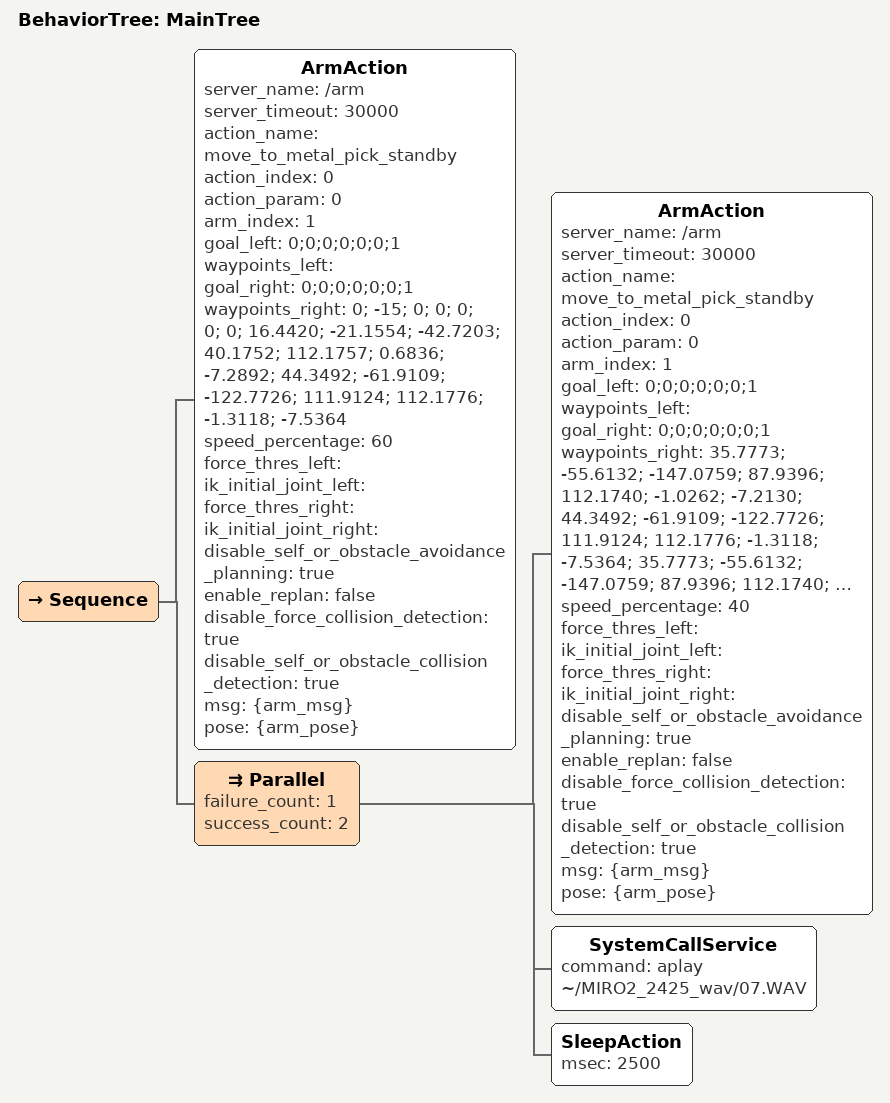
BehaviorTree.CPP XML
<?xml version="1.0" encoding="UTF-8"?>
<root BTCPP_format="4"
      main_tree_to_execute="MainTree">
    <BehaviorTree ID="MainTree">
            <Sequence>
                  <ArmAction server_name="/arm"
                            server_timeout="30000"
                            action_name="move_to_metal_pick_standby"
                            action_index="0"
                            action_param="0"
                            arm_index="1"
                            goal_left="0;0;0;0;0;0;1"
                            waypoints_left=""
                            goal_right="0;0;0;0;0;0;1"
                            waypoints_right="0; -15; 0; 0; 0; 0; 0;
                                            16.4420; -21.1554; -42.7203; 40.1752; 112.1757; 0.6836; -7.2892;
                                            44.3492; -61.9109; -122.7726; 111.9124; 112.1776; -1.3118; -7.5364
                                              "
                            speed_percentage="60"
                            force_thres_left=""
                            ik_initial_joint_left=""
                            force_thres_right=""
                            ik_initial_joint_right=""
                            disable_self_or_obstacle_avoidance_planning="true"
                            enable_replan="false"
                            disable_force_collision_detection="true"
                            disable_self_or_obstacle_collision_detection="true"
                            msg="{arm_msg}"
                            pose="{arm_pose}"/>
                <Parallel failure_count="1"
                          success_count="2">
                  <ArmAction server_name="/arm"
                              server_timeout="30000"
                              action_name="move_to_metal_pick_standby"
                              action_index="0"
                              action_param="0"
                              arm_index="1"
                              goal_left="0;0;0;0;0;0;1"
                              waypoints_left=""
                              goal_right="0;0;0;0;0;0;1"
                              waypoints_right="35.7773; -55.6132; -147.0759; 87.9396; 112.1740; -1.0262; -7.2130;
                                              44.3492; -61.9109; -122.7726; 111.9124; 112.1776; -1.3118; -7.5364;
                                              35.7773; -55.6132; -147.0759; 87.9396; 112.1740; -1.0262; -7.2130;
                                              44.3492; -61.9109; -122.7726; 111.9124; 112.1776; -1.3118; -7.5364;
                                              35.7773; -55.6132; -147.0759; 87.9396; 112.1740; -1.0262; -7.2130;
                                              44.3492; -61.9109; -122.7726; 111.9124; 112.1776; -1.3118; -7.5364;
                                              35.7773; -55.6132; -147.0759; 87.9396; 112.1740; -1.0262; -7.2130;
                                              14.4512; -35.3549; -64.0639; 58.6157; 112.1757; -0.9767; -7.5420;
                                              0;-20;0;0;0;0;0;
                                              0;-1;0;0;0;0;0
                                              "
                              speed_percentage="40"
                              force_thres_left=""
                              ik_initial_joint_left=""
                              force_thres_right=""
                              ik_initial_joint_right=""
                              disable_self_or_obstacle_avoidance_planning="true"
                              enable_replan="false"
                              disable_force_collision_detection="true"
                              disable_self_or_obstacle_collision_detection="true"
                              msg="{arm_msg}"
                              pose="{arm_pose}"/>

                  <!-- !!!!!!!!!!!!!VOICE!!!!!!!!!!!!!!!!!!!!! -->
                  <SystemCallService command="aplay ~/MIRO2_2425_wav/07.WAV"/>
                  <!-- say hi, 04-09: 04(general), 05(Yuanchuan), 06(ZhiGu), 07(Sight), 08(Angela)  -->
                  <SleepAction msec="2500"/>
                </Parallel>
            </Sequence>
    </BehaviorTree>
</root>
